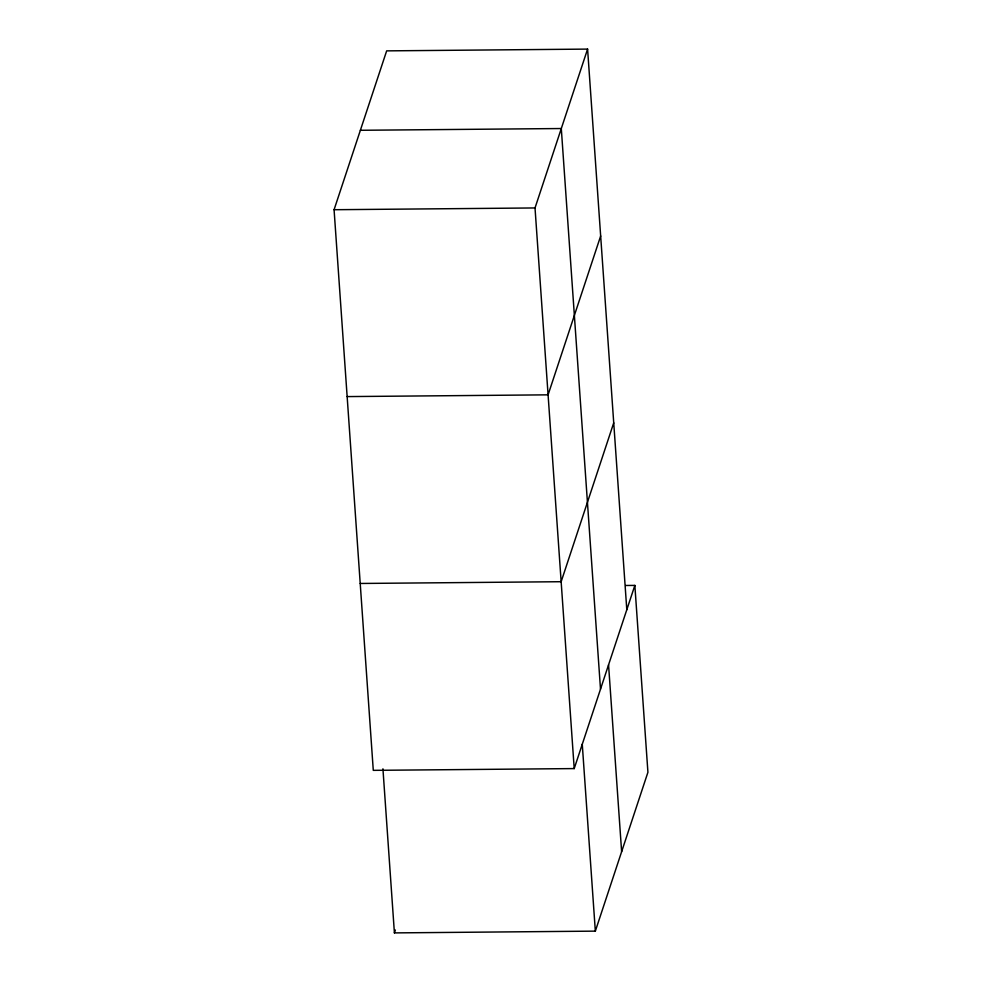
<?xml version="1.0" encoding="UTF-8"?>
<svg xmlns="http://www.w3.org/2000/svg" width="982" height="982" viewBox="0 0 982 982"><rect width="100%" height="100%" fill="white"/><g stroke="black" fill="none" stroke-linecap="round" stroke-linejoin="round"><path stroke-width="1.47" d="M625.644 585.481L634.851 585.407L574.212 768.587L373.283 770.354L334.076 209.718L386.663 50.868L587.592 49.1L626.798 609.736M574.212 768.587L535.018 207.951L587.592 49.1M600.665 235.975L548.079 394.838L347.149 396.593M634.851 585.407L647.924 772.282L595.337 931.132L394.408 932.9L395.365 930.015M613.725 422.861L561.152 581.712L360.222 583.468M360.369 130.287L561.299 128.532L600.505 689.168M334.076 209.718L535.018 207.951M608.558 664.839L621.631 851.713M582.265 744.258L595.337 931.132M382.931 768.808L394.408 932.9"/></g></svg>
